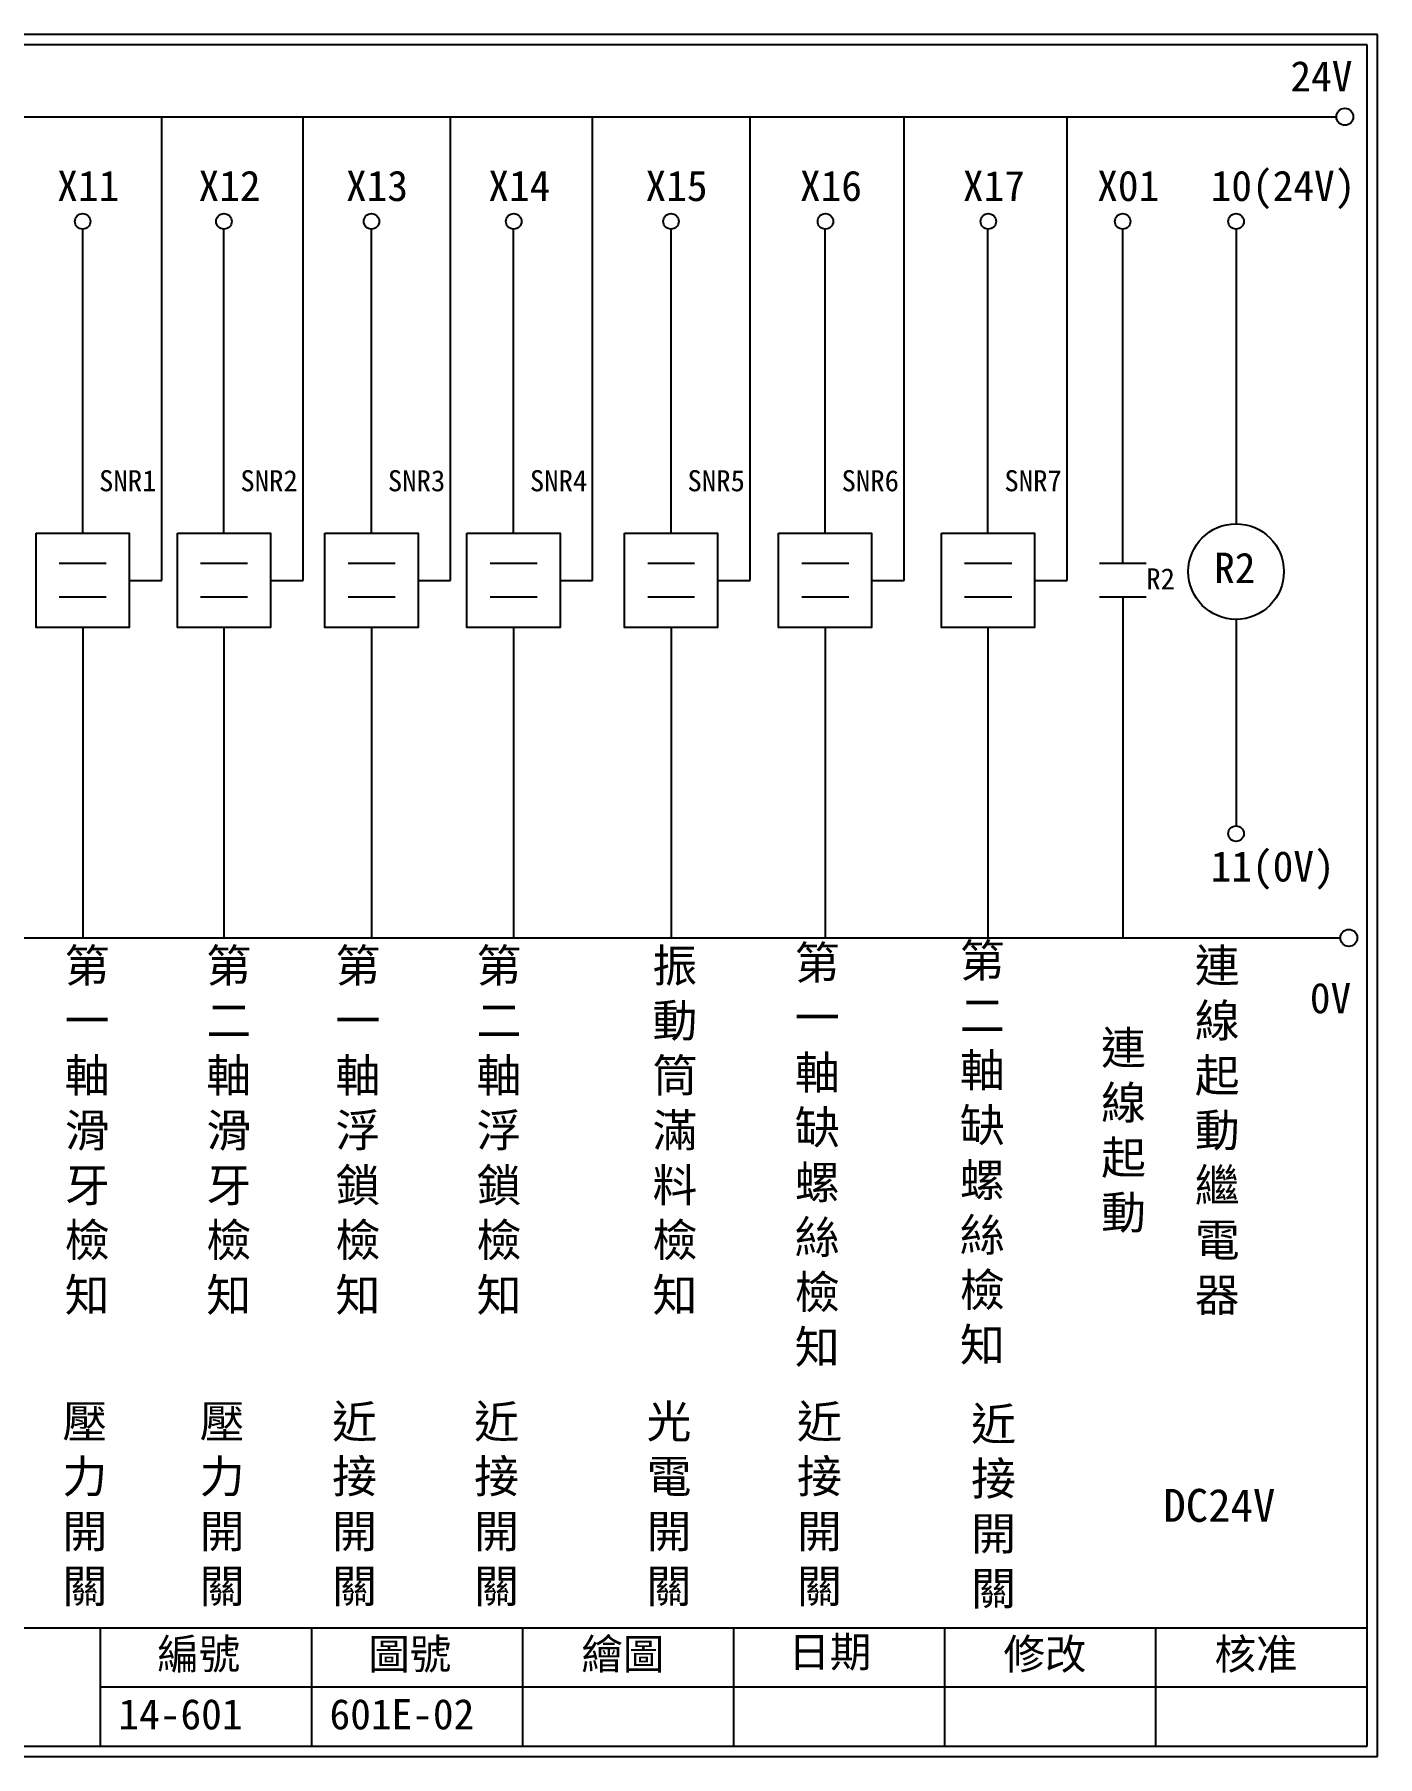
# Model space of a CAD drawing. Extents: x 325 to 612, y 3 to 207.
# Drawn here: x 453.2 to 612.3, y 3 to 207 of the extents above; entities that cross this region are included whole.
import ezdxf

# ---------------------------------------------------------------- set-up
doc = ezdxf.new("R2010")
doc.units = 0
doc.layers.get('0').update_dxf_attribs({"linetype": 'CONTINUOUS'})
doc.layers.add('圖框層', color=7, linetype='CONTINUOUS')
doc.layers.add('標尺寸層', color=3, linetype='CONTINUOUS')
doc.styles.add('CNS', font='romanc.shx', dxfattribs={"bigfont": 'chineset.shx'})
doc.styles.add('STSL', font='kaiu.ttf')

msp = doc.modelspace()

# ---------------------------------------------------------------- linework, layer by layer
for p, q in [((468.3, 142.31), (468.3, 197.22)), ((485.04, 142.31), (485.04, 197.22)), ((502.52, 142.31), (502.52, 197.22)), ((519.34, 142.31), (519.34, 197.22)), ((538, 142.31), (538, 197.22)), ((556.25, 142.31), (556.25, 197.22)), ((575.54, 142.31), (575.54, 197.22)), ((458.94, 147.89), (458.94, 183.91)), ((475.67, 147.89), (475.67, 183.91)), ((493.15, 147.89), (493.15, 183.91)), ((509.97, 147.89), (509.97, 183.91)), ((528.63, 147.89), (528.63, 183.91)), ((546.88, 147.89), (546.88, 183.91)), ((566.17, 147.89), (566.17, 183.91)), ((582.13, 144.34), (582.13, 183.91)), ((464.45, 142.31), (468.3, 142.31)), ((481.19, 142.31), (485.04, 142.31)), ((498.66, 142.31), (502.52, 142.31)), ((515.48, 142.31), (519.34, 142.31)), ((534.14, 142.31), (538, 142.31)), ((552.39, 142.31), (556.25, 142.31)), ((571.69, 142.31), (575.54, 142.31)), ((582.13, 140.37), (582.13, 99.96)), ((458.94, 136.73), (458.94, 99.96)), ((475.67, 136.73), (475.67, 99.96)), ((493.15, 136.73), (493.15, 99.96)), ((509.97, 136.73), (509.97, 99.96)), ((528.63, 136.73), (528.63, 99.96)), ((546.88, 136.73), (546.88, 99.96)), ((566.17, 136.73), (566.17, 99.96))]:
    msp.add_line(p, q)
for points in [[(453.42, 147.89), (464.45, 147.89), (464.45, 136.73), (453.42, 136.73)], [(470.16, 147.89), (481.19, 147.89), (481.19, 136.73), (470.16, 136.73)], [(487.63, 147.89), (498.66, 147.89), (498.66, 136.73), (487.63, 136.73)], [(504.45, 147.89), (515.48, 147.89), (515.48, 136.73), (504.45, 136.73)], [(523.11, 147.89), (534.14, 147.89), (534.14, 136.73), (523.11, 136.73)], [(541.36, 147.89), (552.39, 147.89), (552.39, 136.73), (541.36, 136.73)], [(560.66, 147.89), (571.69, 147.89), (571.69, 136.73), (560.66, 136.73)]]:
    msp.add_lwpolyline(points, close=True)
for centre in [(608.44, 197.22), (608.92, 99.96)]:
    msp.add_circle(centre, 1)
at = {"layer": '圖框層', "color": 7}
for p, q in [((612.32, 206.97), (325.32, 206.97)), ((612.32, 3), (612.32, 206.97)), ((611.07, 205.72), (326.57, 205.72)), ((611.07, 4.25), (611.07, 205.72)), ((326.57, 18.25), (611.07, 18.25)), ((461.07, 4.25), (461.07, 18.25)), ((486.07, 4.25), (486.07, 18.25)), ((511.07, 4.25), (511.07, 18.25)), ((536.07, 4.25), (536.07, 18.25)), ((561.07, 4.25), (561.07, 18.25)), ((586.07, 4.25), (586.07, 18.25)), ((461.07, 11.25), (611.07, 11.25)), ((326.57, 4.25), (611.07, 4.25)), ((325.32, 3), (612.32, 3))]:
    msp.add_line(p, q, dxfattribs=at)
at = {"layer": '標尺寸層', "color": 7}
for p, q in [((329.84, 197.22), (607.44, 197.22)), ((595.56, 183.91), (595.56, 149.01)), ((456.17, 144.34), (461.74, 144.34)), ((472.91, 144.34), (478.48, 144.34)), ((490.39, 144.34), (495.95, 144.34)), ((507.21, 144.34), (512.77, 144.34)), ((525.87, 144.34), (531.43, 144.34)), ((544.12, 144.34), (549.68, 144.34)), ((563.41, 144.34), (568.98, 144.34)), ((579.37, 144.34), (584.93, 144.34)), ((456.17, 140.37), (461.74, 140.37)), ((472.91, 140.37), (478.48, 140.37)), ((490.39, 140.37), (495.95, 140.37)), ((507.21, 140.37), (512.77, 140.37)), ((525.87, 140.37), (531.43, 140.37)), ((544.12, 140.37), (549.68, 140.37)), ((563.41, 140.37), (568.98, 140.37)), ((579.37, 140.37), (584.93, 140.37)), ((595.56, 137.68), (595.56, 113.23)), ((330.05, 99.96), (607.92, 99.96))]:
    msp.add_line(p, q, dxfattribs=at)
for centre, radius in [((458.94, 184.83), 0.92), ((475.67, 184.83), 0.92), ((493.15, 184.83), 0.92), ((510, 184.83), 0.92), ((528.63, 184.83), 0.92), ((546.92, 184.83), 0.92), ((566.21, 184.83), 0.92), ((582.13, 184.83), 0.92), ((595.56, 184.83), 0.92), ((595.56, 143.35), 5.66), ((595.56, 112.31), 0.92)]:
    msp.add_circle(centre, radius, dxfattribs=at)

# ---------------------------------------------------------------- texts
at = {"layer": '圖框層', "color": 4, "style": 'STSL'}
for s, height, p in [('24V', 3.6, (602, 200.22)), ('X11', 3.6, (455.92, 187.24)), ('X12', 3.6, (472.66, 187.24)), ('X13', 3.6, (490.13, 187.24)), ('X14', 3.6, (506.99, 187.24)), ('X15', 3.6, (525.61, 187.24)), ('X16', 3.6, (543.9, 187.24)), ('X17', 3.6, (563.2, 187.23)), ('X01', 3.6, (579.11, 187.24)), ('10(24V)', 3.6, (592.55, 187.24)), ('SNR1', 2.5, (460.88, 152.86)), ('SNR2', 2.5, (477.62, 152.86)), ('SNR3', 2.5, (495.09, 152.86)), ('SNR4', 2.5, (511.91, 152.86)), ('SNR5', 2.5, (530.58, 152.86)), ('SNR6', 2.5, (548.83, 152.86)), ('SNR7', 2.5, (568.12, 152.86)), ('R2', 3.6, (592.96, 141.99)), ('R2', 2.5, (584.92, 141.24)), ('11(0V)', 3.6, (592.55, 106.64)), ('0V', 3.6, (604.3, 91.04)), ('編號', 3.6, (467.78, 13.34)), ('圖號', 3.6, (492.78, 13.34)), ('繪圖', 3.6, (518.01, 13.34)), ('日期', 3.6, (542.54, 13.59)), ('修改', 3.6, (568.01, 13.34)), ('核准', 3.6, (593.01, 13.34)), ('14-601', 3.6, (463.18, 6.22)), ('601E-02', 3.6, (488.18, 6.22))]:
    msp.add_text(s, height=height, dxfattribs=at).set_placement(p)
at = {"layer": '標尺寸層', "color": 7, "char_height": 3.9, "width": 4.9608, "attachment_point": 5, "style": 'CNS'}
for s, insert in [('{\\fDFKai-SB|b0|i0|c136|p65;第一軸滑牙檢知}', (459.47, 76.97)), ('{\\fDFKai-SB|b0|i0|c136|p65;第二軸滑牙檢知}', (476.24, 76.97)), ('{\\fDFKai-SB|b0|i0|c136|p65;第一軸浮鎖檢知}', (491.54, 76.97)), ('{\\fDFKai-SB|b0|i0|c136|p65;第二軸浮鎖檢知}', (508.25, 76.97)), ('{\\fDFKai-SB|b0|i0|c136|p65;振動筒滿料檢知}', (529.09, 76.97)), ('{\\fDFKai-SB|b0|i0|c136|p65;第一軸缺螺絲\\P檢\\P知}', (545.95, 74.06)), ('{\\fDFKai-SB|b0|i0|c136|p65;第二軸缺螺絲檢知}', (565.5, 74.32)), ('{\\fDFKai-SB|b0|i0|c136|p65;連線起動繼電器}', (593.33, 76.97)), ('{\\fDFKai-SB|b0|i0|c136|p65;連線起動}', (582.23, 76.97)), ('{\\fDFKai-SB|b0|i0|c136|p65;壓力開關}', (459.2, 32.72)), ('{\\fDFKai-SB|b0|i0|c136|p65;壓力開關}', (475.46, 32.72)), ('{\\fDFKai-SB|b0|i0|c136|p65;近接開關}', (491.15, 32.72)), ('{\\fDFKai-SB|b0|i0|c136|p65;近接開關}', (507.97, 32.72)), ('{\\fDFKai-SB|b0|i0|c136|p65;光電開關}', (528.39, 32.72)), ('{\\fDFKai-SB|b0|i0|c136|p65;近接開關}', (546.21, 32.72)), ('{\\fDFKai-SB|b0|i0|c136|p65;近接開關}', (566.83, 32.45)), ('{\\fDFKai-SB|b0|i0|c136|p65;DC24V}', (593.58, 32.72))]:
    msp.add_mtext(s, dxfattribs=dict(at, insert=insert))

doc.saveas('drawing.dxf')
